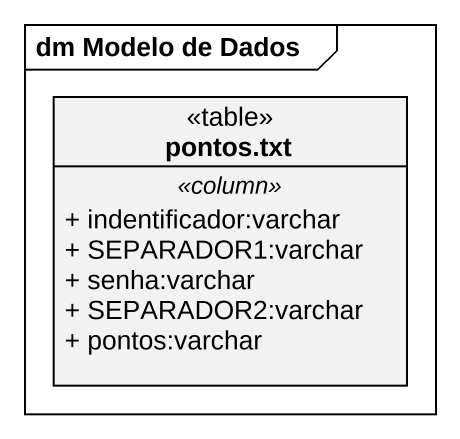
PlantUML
@startuml
mainframe dm Modelo de Dados
hide circle
hide empty members
skinparam classAttributeIconSize 0
class "pontos.txt" as pontos_txt <<table>> {
  .. <<column>> ..
  + indentificador:varchar
  + SEPARADOR1:varchar
  + senha:varchar
  + SEPARADOR2:varchar
  + pontos:varchar
}
@enduml
